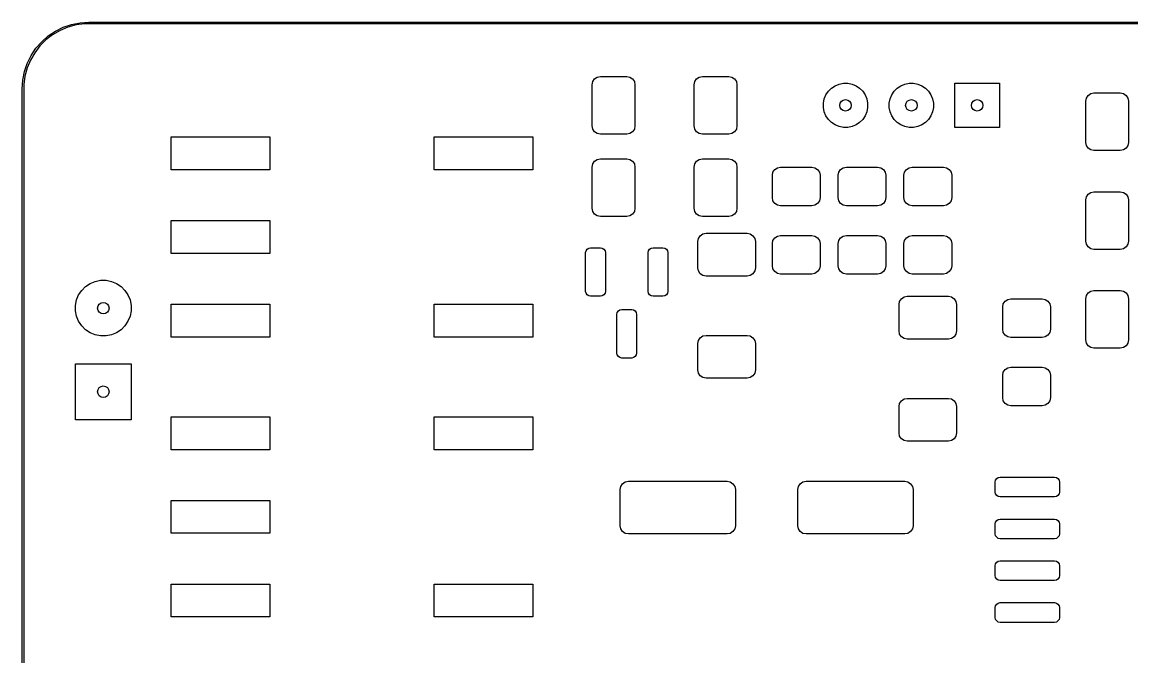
# Model space of a CAD drawing. Header units: millimetres. Extents: x 113.4 to 170.4, y -113 to -74.5.
# Drawn here: x 113.38 to 147.1, y -93.75 to -74.47 of the extents above; entities that cross this region are included whole.
import ezdxf

# ---------------------------------------------------------------- set-up
doc = ezdxf.new("R2010")
doc.units = ezdxf.units.MM
doc.layers.add('F.Mask', color=201, linetype='CONTINUOUS', true_color=0xd864ff)

msp = doc.modelspace()

# ---------------------------------------------------------------- linework, layer by layer
at = {"layer": 'F.Mask', "linetype": 'CONTINUOUS'}
for p, q in [((114.875891, -74.544), (115.135684, -74.492324)), ((115.270552, -74.525), (115.01387, -74.558792)), ((115.135684, -74.492324), (115.4, -74.475)), ((115.4, -74.525), (115.270552, -74.525)), ((115.4, -74.475), (168.4, -74.475)), ((168.4, -74.525), (115.4, -74.525)), ((114.300394, -74.854323), (114.094997, -75.01193)), ((114.167258, -74.893459), (114.3875, -74.746298)), ((114.524605, -74.724875), (114.300394, -74.854323)), ((114.3875, -74.746298), (114.625066, -74.629144)), ((114.763795, -74.6258), (114.524605, -74.724875)), ((114.625066, -74.629144), (114.875891, -74.544)), ((115.01387, -74.558792), (114.763795, -74.6258)), ((113.91193, -75.194997), (113.754323, -75.400394)), ((113.793459, -75.267258), (113.968108, -75.068108)), ((114.094997, -75.01193), (113.91193, -75.194997)), ((113.968108, -75.068108), (114.167258, -74.893459)), ((113.529144, -75.725066), (113.646298, -75.4875)), ((113.754323, -75.400394), (113.624875, -75.624605)), ((113.646298, -75.4875), (113.793459, -75.267258)), ((113.444, -75.975891), (113.529144, -75.725066)), ((113.5258, -75.863795), (113.458792, -76.11387)), ((113.624875, -75.624605), (113.5258, -75.863795)), ((113.392324, -76.235684), (113.444, -75.975891)), ((113.458792, -76.11387), (113.425, -76.370552)), ((130.71903, -76.279329), (130.773223, -76.198223)), ((130.773223, -76.198223), (130.854329, -76.14403)), ((130.854329, -76.14403), (130.95, -76.125)), ((130.95, -76.125), (131.75, -76.125)), ((131.75, -76.125), (131.845671, -76.14403)), ((131.845671, -76.14403), (131.926777, -76.198223)), ((131.926777, -76.198223), (131.98097, -76.279329)), ((133.81903, -76.279329), (133.873223, -76.198223)), ((133.873223, -76.198223), (133.954329, -76.14403)), ((133.954329, -76.14403), (134.05, -76.125)), ((134.05, -76.125), (134.85, -76.125)), ((134.85, -76.125), (134.945671, -76.14403)), ((134.945671, -76.14403), (135.026777, -76.198223)), ((135.026777, -76.198223), (135.08097, -76.279329)), ((113.375, -76.5), (113.392324, -76.235684)), ((113.375, -111), (113.375, -76.5)), ((113.425, -76.370552), (113.425, -76.5)), ((113.425, -76.5), (113.425, -111)), ((130.7, -76.375), (130.71903, -76.279329)), ((130.7, -77.625), (130.7, -76.375)), ((131.98097, -76.279329), (132, -76.375)), ((132, -76.375), (132, -77.625)), ((133.8, -76.375), (133.81903, -76.279329)), ((133.8, -77.625), (133.8, -76.375)), ((135.08097, -76.279329), (135.1, -76.375)), ((135.1, -76.375), (135.1, -77.625)), ((137.878218, -76.571785), (137.971785, -76.478218)), ((137.971785, -76.478218), (138.081807, -76.404703)), ((138.081807, -76.404703), (138.204058, -76.354065)), ((138.204058, -76.354065), (138.333838, -76.32825)), ((138.333838, -76.32825), (138.466162, -76.32825)), ((138.466162, -76.32825), (138.595942, -76.354065)), ((138.595942, -76.354065), (138.718193, -76.404703)), ((138.718193, -76.404703), (138.828215, -76.478218)), ((138.828215, -76.478218), (138.921782, -76.571785)), ((139.878218, -76.571785), (139.971785, -76.478218)), ((139.971785, -76.478218), (140.081807, -76.404703)), ((140.081807, -76.404703), (140.204058, -76.354065)), ((140.204058, -76.354065), (140.333838, -76.32825)), ((140.333838, -76.32825), (140.466162, -76.32825)), ((140.466162, -76.32825), (140.595942, -76.354065)), ((140.595942, -76.354065), (140.718193, -76.404703)), ((140.718193, -76.404703), (140.828215, -76.478218)), ((140.828215, -76.478218), (140.921782, -76.571785)), ((141.725, -77.675), (141.725, -76.325)), ((141.725, -76.325), (143.075, -76.325)), ((143.075, -76.325), (143.075, -77.675)), ((137.72825, -76.933838), (137.754065, -76.804058)), ((137.754065, -76.804058), (137.804703, -76.681807)), ((137.804703, -76.681807), (137.878218, -76.571785)), ((138.921782, -76.571785), (138.995297, -76.681807)), ((138.995297, -76.681807), (139.045935, -76.804058)), ((139.045935, -76.804058), (139.07175, -76.933838)), ((139.72825, -76.933838), (139.754065, -76.804058)), ((139.754065, -76.804058), (139.804703, -76.681807)), ((139.804703, -76.681807), (139.878218, -76.571785)), ((140.921782, -76.571785), (140.995297, -76.681807)), ((140.995297, -76.681807), (141.045935, -76.804058)), ((141.045935, -76.804058), (141.07175, -76.933838)), ((145.7, -76.875), (145.71903, -76.779329)), ((145.7, -78.125), (145.7, -76.875)), ((145.71903, -76.779329), (145.773223, -76.698223)), ((145.773223, -76.698223), (145.854329, -76.64403)), ((145.854329, -76.64403), (145.95, -76.625)), ((145.95, -76.625), (146.75, -76.625)), ((146.75, -76.625), (146.845671, -76.64403)), ((146.845671, -76.64403), (146.926777, -76.698223)), ((146.926777, -76.698223), (146.98097, -76.779329)), ((146.98097, -76.779329), (147, -76.875)), ((147, -76.875), (147, -78.125)), ((137.72825, -77.066162), (137.72825, -76.933838)), ((137.754065, -77.195942), (137.72825, -77.066162)), ((137.804703, -77.318193), (137.754065, -77.195942)), ((139.045935, -77.195942), (138.995297, -77.318193)), ((139.07175, -77.066162), (139.045935, -77.195942)), ((139.07175, -76.933838), (139.07175, -77.066162)), ((139.72825, -77.066162), (139.72825, -76.933838)), ((139.754065, -77.195942), (139.72825, -77.066162)), ((139.804703, -77.318193), (139.754065, -77.195942)), ((141.045935, -77.195942), (140.995297, -77.318193)), ((141.07175, -77.066162), (141.045935, -77.195942)), ((141.07175, -76.933838), (141.07175, -77.066162)), ((137.878218, -77.428215), (137.804703, -77.318193)), ((137.971785, -77.521782), (137.878218, -77.428215)), ((138.081807, -77.595297), (137.971785, -77.521782)), ((138.828215, -77.521782), (138.718193, -77.595297)), ((138.921782, -77.428215), (138.828215, -77.521782)), ((138.995297, -77.318193), (138.921782, -77.428215)), ((139.878218, -77.428215), (139.804703, -77.318193)), ((139.971785, -77.521782), (139.878218, -77.428215)), ((140.081807, -77.595297), (139.971785, -77.521782)), ((140.828215, -77.521782), (140.718193, -77.595297)), ((140.921782, -77.428215), (140.828215, -77.521782)), ((140.995297, -77.318193), (140.921782, -77.428215)), ((130.71903, -77.720671), (130.7, -77.625)), ((130.773223, -77.801777), (130.71903, -77.720671)), ((130.854329, -77.85597), (130.773223, -77.801777)), ((130.95, -77.875), (130.854329, -77.85597)), ((131.75, -77.875), (130.95, -77.875)), ((131.845671, -77.85597), (131.75, -77.875)), ((131.926777, -77.801777), (131.845671, -77.85597)), ((131.98097, -77.720671), (131.926777, -77.801777)), ((132, -77.625), (131.98097, -77.720671)), ((133.81903, -77.720671), (133.8, -77.625)), ((133.873223, -77.801777), (133.81903, -77.720671)), ((133.954329, -77.85597), (133.873223, -77.801777)), ((134.05, -77.875), (133.954329, -77.85597)), ((134.85, -77.875), (134.05, -77.875)), ((134.945671, -77.85597), (134.85, -77.875)), ((135.026777, -77.801777), (134.945671, -77.85597)), ((135.08097, -77.720671), (135.026777, -77.801777)), ((135.1, -77.625), (135.08097, -77.720671)), ((138.204058, -77.645935), (138.081807, -77.595297)), ((138.333838, -77.67175), (138.204058, -77.645935)), ((138.466162, -77.67175), (138.333838, -77.67175)), ((138.595942, -77.645935), (138.466162, -77.67175)), ((138.718193, -77.595297), (138.595942, -77.645935)), ((140.204058, -77.645935), (140.081807, -77.595297)), ((140.333838, -77.67175), (140.204058, -77.645935)), ((140.466162, -77.67175), (140.333838, -77.67175)), ((140.595942, -77.645935), (140.466162, -77.67175)), ((140.718193, -77.595297), (140.595942, -77.645935)), ((143.075, -77.675), (141.725, -77.675)), ((117.9, -78.96), (117.9, -77.96)), ((117.9, -77.96), (120.9, -77.96)), ((120.9, -77.96), (120.9, -78.96)), ((125.9, -78.96), (125.9, -77.96)), ((125.9, -77.96), (128.9, -77.96)), ((128.9, -77.96), (128.9, -78.96)), ((145.71903, -78.220671), (145.7, -78.125)), ((145.773223, -78.301777), (145.71903, -78.220671)), ((146.98097, -78.220671), (146.926777, -78.301777)), ((147, -78.125), (146.98097, -78.220671)), ((145.854329, -78.35597), (145.773223, -78.301777)), ((145.95, -78.375), (145.854329, -78.35597)), ((146.75, -78.375), (145.95, -78.375)), ((146.845671, -78.35597), (146.75, -78.375)), ((146.926777, -78.301777), (146.845671, -78.35597)), ((130.7, -78.875), (130.71903, -78.779329)), ((130.7, -80.125), (130.7, -78.875)), ((130.71903, -78.779329), (130.773223, -78.698223)), ((130.773223, -78.698223), (130.854329, -78.64403)), ((130.854329, -78.64403), (130.95, -78.625)), ((130.95, -78.625), (131.75, -78.625)), ((131.75, -78.625), (131.845671, -78.64403)), ((131.845671, -78.64403), (131.926777, -78.698223)), ((131.926777, -78.698223), (131.98097, -78.779329)), ((131.98097, -78.779329), (132, -78.875)), ((132, -78.875), (132, -80.125)), ((133.8, -78.875), (133.81903, -78.779329)), ((133.8, -80.125), (133.8, -78.875)), ((133.81903, -78.779329), (133.873223, -78.698223)), ((133.873223, -78.698223), (133.954329, -78.64403)), ((133.954329, -78.64403), (134.05, -78.625)), ((134.05, -78.625), (134.85, -78.625)), ((134.85, -78.625), (134.945671, -78.64403)), ((134.945671, -78.64403), (135.026777, -78.698223)), ((135.026777, -78.698223), (135.08097, -78.779329)), ((135.08097, -78.779329), (135.1, -78.875)), ((135.1, -78.875), (135.1, -80.125)), ((136.248223, -78.948223), (136.329329, -78.89403)), ((136.329329, -78.89403), (136.425, -78.875)), ((136.425, -78.875), (137.375, -78.875)), ((137.375, -78.875), (137.470671, -78.89403)), ((137.470671, -78.89403), (137.551777, -78.948223)), ((138.248223, -78.948223), (138.329329, -78.89403)), ((138.329329, -78.89403), (138.425, -78.875)), ((138.425, -78.875), (139.375, -78.875)), ((139.375, -78.875), (139.470671, -78.89403)), ((139.470671, -78.89403), (139.551777, -78.948223)), ((140.248223, -78.948223), (140.329329, -78.89403)), ((140.329329, -78.89403), (140.425, -78.875)), ((140.425, -78.875), (141.375, -78.875)), ((141.375, -78.875), (141.470671, -78.89403)), ((141.470671, -78.89403), (141.551777, -78.948223)), ((120.9, -78.96), (117.9, -78.96)), ((128.9, -78.96), (125.9, -78.96)), ((136.175, -79.125), (136.19403, -79.029329)), ((136.175, -79.8), (136.175, -79.125)), ((136.19403, -79.029329), (136.248223, -78.948223)), ((137.551777, -78.948223), (137.60597, -79.029329)), ((137.60597, -79.029329), (137.625, -79.125)), ((137.625, -79.125), (137.625, -79.8)), ((138.175, -79.125), (138.19403, -79.029329)), ((138.175, -79.8), (138.175, -79.125)), ((138.19403, -79.029329), (138.248223, -78.948223)), ((139.551777, -78.948223), (139.60597, -79.029329)), ((139.60597, -79.029329), (139.625, -79.125)), ((139.625, -79.125), (139.625, -79.8)), ((140.175, -79.125), (140.19403, -79.029329)), ((140.175, -79.8), (140.175, -79.125)), ((140.19403, -79.029329), (140.248223, -78.948223)), ((141.551777, -78.948223), (141.60597, -79.029329)), ((141.60597, -79.029329), (141.625, -79.125)), ((141.625, -79.125), (141.625, -79.8)), ((136.19403, -79.895671), (136.175, -79.8)), ((136.248223, -79.976777), (136.19403, -79.895671)), ((137.60597, -79.895671), (137.551777, -79.976777)), ((137.625, -79.8), (137.60597, -79.895671)), ((138.19403, -79.895671), (138.175, -79.8)), ((138.248223, -79.976777), (138.19403, -79.895671)), ((139.60597, -79.895671), (139.551777, -79.976777)), ((139.625, -79.8), (139.60597, -79.895671)), ((140.19403, -79.895671), (140.175, -79.8)), ((140.248223, -79.976777), (140.19403, -79.895671)), ((141.60597, -79.895671), (141.551777, -79.976777)), ((141.625, -79.8), (141.60597, -79.895671)), ((145.7, -79.875), (145.71903, -79.779329)), ((145.7, -81.125), (145.7, -79.875)), ((145.71903, -79.779329), (145.773223, -79.698223)), ((145.773223, -79.698223), (145.854329, -79.64403)), ((145.854329, -79.64403), (145.95, -79.625)), ((145.95, -79.625), (146.75, -79.625)), ((146.75, -79.625), (146.845671, -79.64403)), ((146.845671, -79.64403), (146.926777, -79.698223)), ((146.926777, -79.698223), (146.98097, -79.779329)), ((146.98097, -79.779329), (147, -79.875)), ((147, -79.875), (147, -81.125)), ((130.71903, -80.220671), (130.7, -80.125)), ((130.773223, -80.301777), (130.71903, -80.220671)), ((131.98097, -80.220671), (131.926777, -80.301777)), ((132, -80.125), (131.98097, -80.220671)), ((133.81903, -80.220671), (133.8, -80.125)), ((133.873223, -80.301777), (133.81903, -80.220671)), ((135.08097, -80.220671), (135.026777, -80.301777)), ((135.1, -80.125), (135.08097, -80.220671)), ((136.329329, -80.03097), (136.248223, -79.976777)), ((136.425, -80.05), (136.329329, -80.03097)), ((137.375, -80.05), (136.425, -80.05)), ((137.470671, -80.03097), (137.375, -80.05)), ((137.551777, -79.976777), (137.470671, -80.03097)), ((138.329329, -80.03097), (138.248223, -79.976777)), ((138.425, -80.05), (138.329329, -80.03097)), ((139.375, -80.05), (138.425, -80.05)), ((139.470671, -80.03097), (139.375, -80.05)), ((139.551777, -79.976777), (139.470671, -80.03097)), ((140.329329, -80.03097), (140.248223, -79.976777)), ((140.425, -80.05), (140.329329, -80.03097)), ((141.375, -80.05), (140.425, -80.05)), ((141.470671, -80.03097), (141.375, -80.05)), ((141.551777, -79.976777), (141.470671, -80.03097)), ((117.9, -81.5), (117.9, -80.5)), ((117.9, -80.5), (120.9, -80.5)), ((120.9, -80.5), (120.9, -81.5)), ((130.854329, -80.35597), (130.773223, -80.301777)), ((130.95, -80.375), (130.854329, -80.35597)), ((131.75, -80.375), (130.95, -80.375)), ((131.845671, -80.35597), (131.75, -80.375)), ((131.926777, -80.301777), (131.845671, -80.35597)), ((133.954329, -80.35597), (133.873223, -80.301777)), ((134.05, -80.375), (133.954329, -80.35597)), ((134.85, -80.375), (134.05, -80.375)), ((134.945671, -80.35597), (134.85, -80.375)), ((135.026777, -80.301777), (134.945671, -80.35597)), ((133.981739, -80.959376), (134.062845, -80.905183)), ((134.062845, -80.905183), (134.158516, -80.886153)), ((134.158516, -80.886153), (135.408516, -80.886153)), ((135.408516, -80.886153), (135.504187, -80.905183)), ((135.504187, -80.905183), (135.585293, -80.959376)), ((133.908516, -81.136153), (133.927546, -81.040482)), ((133.908516, -81.936153), (133.908516, -81.136153)), ((133.927546, -81.040482), (133.981739, -80.959376)), ((135.585293, -80.959376), (135.639486, -81.040482)), ((135.639486, -81.040482), (135.658516, -81.136153)), ((135.658516, -81.136153), (135.658516, -81.936153)), ((136.175, -81.2), (136.19403, -81.104329)), ((136.175, -81.875), (136.175, -81.2)), ((136.19403, -81.104329), (136.248223, -81.023223)), ((136.248223, -81.023223), (136.329329, -80.96903)), ((136.329329, -80.96903), (136.425, -80.95)), ((136.425, -80.95), (137.375, -80.95)), ((137.375, -80.95), (137.470671, -80.96903)), ((137.470671, -80.96903), (137.551777, -81.023223)), ((137.551777, -81.023223), (137.60597, -81.104329)), ((137.60597, -81.104329), (137.625, -81.2)), ((137.625, -81.2), (137.625, -81.875)), ((138.175, -81.2), (138.19403, -81.104329)), ((138.175, -81.875), (138.175, -81.2)), ((138.19403, -81.104329), (138.248223, -81.023223)), ((138.248223, -81.023223), (138.329329, -80.96903)), ((138.329329, -80.96903), (138.425, -80.95)), ((138.425, -80.95), (139.375, -80.95)), ((139.375, -80.95), (139.470671, -80.96903)), ((139.470671, -80.96903), (139.551777, -81.023223)), ((139.551777, -81.023223), (139.60597, -81.104329)), ((139.60597, -81.104329), (139.625, -81.2)), ((139.625, -81.2), (139.625, -81.875)), ((140.175, -81.2), (140.19403, -81.104329)), ((140.175, -81.875), (140.175, -81.2)), ((140.19403, -81.104329), (140.248223, -81.023223)), ((140.248223, -81.023223), (140.329329, -80.96903)), ((140.329329, -80.96903), (140.425, -80.95)), ((140.425, -80.95), (141.375, -80.95)), ((141.375, -80.95), (141.470671, -80.96903)), ((141.470671, -80.96903), (141.551777, -81.023223)), ((141.551777, -81.023223), (141.60597, -81.104329)), ((141.60597, -81.104329), (141.625, -81.2)), ((141.625, -81.2), (141.625, -81.875)), ((145.71903, -81.220671), (145.7, -81.125)), ((145.773223, -81.301777), (145.71903, -81.220671)), ((146.98097, -81.220671), (146.926777, -81.301777)), ((147, -81.125), (146.98097, -81.220671)), ((120.9, -81.5), (117.9, -81.5)), ((130.5, -81.475), (130.511418, -81.417597)), ((130.5, -82.65), (130.5, -81.475)), ((130.511418, -81.417597), (130.543934, -81.368934)), ((130.543934, -81.368934), (130.592597, -81.336418)), ((130.592597, -81.336418), (130.65, -81.325)), ((130.65, -81.325), (130.95, -81.325)), ((130.95, -81.325), (131.007403, -81.336418)), ((131.007403, -81.336418), (131.056066, -81.368934)), ((131.056066, -81.368934), (131.088582, -81.417597)), ((131.088582, -81.417597), (131.1, -81.475)), ((131.1, -81.475), (131.1, -82.65)), ((132.4, -81.475), (132.411418, -81.417597)), ((132.4, -82.65), (132.4, -81.475)), ((132.411418, -81.417597), (132.443934, -81.368934)), ((132.443934, -81.368934), (132.492597, -81.336418)), ((132.492597, -81.336418), (132.55, -81.325)), ((132.55, -81.325), (132.85, -81.325)), ((132.85, -81.325), (132.907403, -81.336418)), ((132.907403, -81.336418), (132.956066, -81.368934)), ((132.956066, -81.368934), (132.988582, -81.417597)), ((132.988582, -81.417597), (133, -81.475)), ((133, -81.475), (133, -82.65)), ((145.854329, -81.35597), (145.773223, -81.301777)), ((145.95, -81.375), (145.854329, -81.35597)), ((146.75, -81.375), (145.95, -81.375)), ((146.845671, -81.35597), (146.75, -81.375)), ((146.926777, -81.301777), (146.845671, -81.35597)), ((133.927546, -82.031824), (133.908516, -81.936153)), ((135.658516, -81.936153), (135.639486, -82.031824)), ((136.19403, -81.970671), (136.175, -81.875)), ((137.625, -81.875), (137.60597, -81.970671)), ((138.19403, -81.970671), (138.175, -81.875)), ((139.625, -81.875), (139.60597, -81.970671)), ((140.19403, -81.970671), (140.175, -81.875)), ((141.625, -81.875), (141.60597, -81.970671)), ((133.981739, -82.11293), (133.927546, -82.031824)), ((134.062845, -82.167123), (133.981739, -82.11293)), ((134.158516, -82.186153), (134.062845, -82.167123)), ((135.408516, -82.186153), (134.158516, -82.186153)), ((135.504187, -82.167123), (135.408516, -82.186153)), ((135.585293, -82.11293), (135.504187, -82.167123)), ((135.639486, -82.031824), (135.585293, -82.11293)), ((136.248223, -82.051777), (136.19403, -81.970671)), ((136.329329, -82.10597), (136.248223, -82.051777)), ((136.425, -82.125), (136.329329, -82.10597)), ((137.375, -82.125), (136.425, -82.125)), ((137.470671, -82.10597), (137.375, -82.125)), ((137.551777, -82.051777), (137.470671, -82.10597)), ((137.60597, -81.970671), (137.551777, -82.051777)), ((138.248223, -82.051777), (138.19403, -81.970671)), ((138.329329, -82.10597), (138.248223, -82.051777)), ((138.425, -82.125), (138.329329, -82.10597)), ((139.375, -82.125), (138.425, -82.125)), ((139.470671, -82.10597), (139.375, -82.125)), ((139.551777, -82.051777), (139.470671, -82.10597)), ((139.60597, -81.970671), (139.551777, -82.051777)), ((140.248223, -82.051777), (140.19403, -81.970671)), ((140.329329, -82.10597), (140.248223, -82.051777)), ((140.425, -82.125), (140.329329, -82.10597)), ((141.375, -82.125), (140.425, -82.125)), ((141.470671, -82.10597), (141.375, -82.125)), ((141.551777, -82.051777), (141.470671, -82.10597)), ((141.60597, -81.970671), (141.551777, -82.051777)), ((115.091125, -82.758497), (115.183699, -82.61995)), ((115.183699, -82.61995), (115.301524, -82.502125)), ((115.301524, -82.502125), (115.440071, -82.409551)), ((115.440071, -82.409551), (115.594016, -82.345785)), ((115.594016, -82.345785), (115.757443, -82.313277)), ((115.757443, -82.313277), (115.924073, -82.313277)), ((115.924073, -82.313277), (116.0875, -82.345785)), ((116.0875, -82.345785), (116.241445, -82.409551)), ((116.241445, -82.409551), (116.379992, -82.502125)), ((116.379992, -82.502125), (116.497817, -82.61995)), ((116.497817, -82.61995), (116.590391, -82.758497)), ((145.854329, -82.64403), (145.95, -82.625)), ((145.95, -82.625), (146.75, -82.625)), ((146.75, -82.625), (146.845671, -82.64403)), ((114.994851, -83.075869), (115.027359, -82.912442)), ((115.027359, -82.912442), (115.091125, -82.758497)), ((116.590391, -82.758497), (116.654157, -82.912442)), ((116.654157, -82.912442), (116.686665, -83.075869)), ((130.511418, -82.707403), (130.5, -82.65)), ((130.543934, -82.756066), (130.511418, -82.707403)), ((130.592597, -82.788582), (130.543934, -82.756066)), ((130.65, -82.8), (130.592597, -82.788582)), ((130.95, -82.8), (130.65, -82.8)), ((131.007403, -82.788582), (130.95, -82.8)), ((131.056066, -82.756066), (131.007403, -82.788582)), ((131.088582, -82.707403), (131.056066, -82.756066)), ((131.1, -82.65), (131.088582, -82.707403)), ((132.411418, -82.707403), (132.4, -82.65)), ((132.443934, -82.756066), (132.411418, -82.707403)), ((132.492597, -82.788582), (132.443934, -82.756066)), ((132.55, -82.8), (132.492597, -82.788582)), ((132.85, -82.8), (132.55, -82.8)), ((132.907403, -82.788582), (132.85, -82.8)), ((132.956066, -82.756066), (132.907403, -82.788582)), ((132.988582, -82.707403), (132.956066, -82.756066)), ((133, -82.65), (132.988582, -82.707403)), ((140.025, -83.05), (140.04403, -82.954329)), ((140.04403, -82.954329), (140.098223, -82.873223)), ((140.098223, -82.873223), (140.179329, -82.81903)), ((140.179329, -82.81903), (140.275, -82.8)), ((140.275, -82.8), (141.525, -82.8)), ((141.525, -82.8), (141.620671, -82.81903)), ((141.620671, -82.81903), (141.701777, -82.873223)), ((141.701777, -82.873223), (141.75597, -82.954329)), ((141.75597, -82.954329), (141.775, -83.05)), ((143.19403, -83.029329), (143.248223, -82.948223)), ((143.248223, -82.948223), (143.329329, -82.89403)), ((143.329329, -82.89403), (143.425, -82.875)), ((143.425, -82.875), (144.375, -82.875)), ((144.375, -82.875), (144.470671, -82.89403)), ((144.470671, -82.89403), (144.551777, -82.948223)), ((144.551777, -82.948223), (144.60597, -83.029329)), ((145.7, -82.875), (145.71903, -82.779329)), ((145.7, -84.125), (145.7, -82.875)), ((145.71903, -82.779329), (145.773223, -82.698223)), ((145.773223, -82.698223), (145.854329, -82.64403)), ((146.845671, -82.64403), (146.926777, -82.698223)), ((146.926777, -82.698223), (146.98097, -82.779329)), ((146.98097, -82.779329), (147, -82.875)), ((147, -82.875), (147, -84.125)), ((114.994851, -83.242499), (114.994851, -83.075869)), ((115.027359, -83.405926), (114.994851, -83.242499)), ((116.686665, -83.242499), (116.654157, -83.405926)), ((116.686665, -83.075869), (116.686665, -83.242499)), ((117.9, -84.04), (117.9, -83.04)), ((117.9, -83.04), (120.9, -83.04)), ((120.9, -83.04), (120.9, -84.04)), ((125.9, -84.04), (125.9, -83.04)), ((125.9, -83.04), (128.9, -83.04)), ((128.9, -83.04), (128.9, -84.04)), ((131.45, -83.35), (131.461418, -83.292597)), ((131.461418, -83.292597), (131.493934, -83.243934)), ((131.493934, -83.243934), (131.542597, -83.211418)), ((131.542597, -83.211418), (131.6, -83.2)), ((131.6, -83.2), (131.9, -83.2)), ((131.9, -83.2), (131.957403, -83.211418)), ((131.957403, -83.211418), (132.006066, -83.243934)), ((132.006066, -83.243934), (132.038582, -83.292597)), ((132.038582, -83.292597), (132.05, -83.35)), ((140.025, -83.85), (140.025, -83.05)), ((141.775, -83.05), (141.775, -83.85)), ((143.175, -83.125), (143.19403, -83.029329)), ((143.175, -83.8), (143.175, -83.125)), ((144.60597, -83.029329), (144.625, -83.125)), ((144.625, -83.125), (144.625, -83.8)), ((115.091125, -83.559871), (115.027359, -83.405926)), ((115.183699, -83.698418), (115.091125, -83.559871)), ((116.590391, -83.559871), (116.497817, -83.698418)), ((116.654157, -83.405926), (116.590391, -83.559871)), ((131.45, -84.525), (131.45, -83.35)), ((132.05, -83.35), (132.05, -84.525)), ((115.301524, -83.816243), (115.183699, -83.698418)), ((115.440071, -83.908817), (115.301524, -83.816243)), ((115.594016, -83.972583), (115.440071, -83.908817)), ((115.757443, -84.005091), (115.594016, -83.972583)), ((116.0875, -83.972583), (115.924073, -84.005091)), ((116.241445, -83.908817), (116.0875, -83.972583)), ((116.379992, -83.816243), (116.241445, -83.908817)), ((116.497817, -83.698418), (116.379992, -83.816243)), ((140.04403, -83.945671), (140.025, -83.85)), ((140.098223, -84.026777), (140.04403, -83.945671)), ((141.75597, -83.945671), (141.701777, -84.026777)), ((141.775, -83.85), (141.75597, -83.945671)), ((143.19403, -83.895671), (143.175, -83.8)), ((143.248223, -83.976777), (143.19403, -83.895671)), ((144.60597, -83.895671), (144.551777, -83.976777)), ((144.625, -83.8), (144.60597, -83.895671)), ((115.924073, -84.005091), (115.757443, -84.005091)), ((120.9, -84.04), (117.9, -84.04)), ((128.9, -84.04), (125.9, -84.04)), ((133.908516, -84.236153), (133.927546, -84.140482)), ((133.908516, -85.036153), (133.908516, -84.236153)), ((133.927546, -84.140482), (133.981739, -84.059376)), ((133.981739, -84.059376), (134.062845, -84.005183)), ((134.062845, -84.005183), (134.158516, -83.986153)), ((134.158516, -83.986153), (135.408516, -83.986153)), ((135.408516, -83.986153), (135.504187, -84.005183)), ((135.504187, -84.005183), (135.585293, -84.059376)), ((135.585293, -84.059376), (135.639486, -84.140482)), ((135.639486, -84.140482), (135.658516, -84.236153)), ((135.658516, -84.236153), (135.658516, -85.036153)), ((140.179329, -84.08097), (140.098223, -84.026777)), ((140.275, -84.1), (140.179329, -84.08097)), ((141.525, -84.1), (140.275, -84.1)), ((141.620671, -84.08097), (141.525, -84.1)), ((141.701777, -84.026777), (141.620671, -84.08097)), ((143.329329, -84.03097), (143.248223, -83.976777)), ((143.425, -84.05), (143.329329, -84.03097)), ((144.375, -84.05), (143.425, -84.05)), ((144.470671, -84.03097), (144.375, -84.05)), ((144.551777, -83.976777), (144.470671, -84.03097)), ((145.71903, -84.220671), (145.7, -84.125)), ((145.773223, -84.301777), (145.71903, -84.220671)), ((145.854329, -84.35597), (145.773223, -84.301777)), ((146.926777, -84.301777), (146.845671, -84.35597)), ((146.98097, -84.220671), (146.926777, -84.301777)), ((147, -84.125), (146.98097, -84.220671)), ((131.461418, -84.582403), (131.45, -84.525)), ((131.493934, -84.631066), (131.461418, -84.582403)), ((131.542597, -84.663582), (131.493934, -84.631066)), ((132.006066, -84.631066), (131.957403, -84.663582)), ((132.038582, -84.582403), (132.006066, -84.631066)), ((132.05, -84.525), (132.038582, -84.582403)), ((145.95, -84.375), (145.854329, -84.35597)), ((146.75, -84.375), (145.95, -84.375)), ((146.845671, -84.35597), (146.75, -84.375)), ((114.990758, -86.549184), (114.990758, -84.849184)), ((114.990758, -84.849184), (116.690758, -84.849184)), ((116.690758, -84.849184), (116.690758, -86.549184)), ((131.6, -84.675), (131.542597, -84.663582)), ((131.9, -84.675), (131.6, -84.675)), ((131.957403, -84.663582), (131.9, -84.675)), ((143.248223, -85.023223), (143.329329, -84.96903)), ((143.329329, -84.96903), (143.425, -84.95)), ((143.425, -84.95), (144.375, -84.95)), ((144.375, -84.95), (144.470671, -84.96903)), ((144.470671, -84.96903), (144.551777, -85.023223)), ((133.927546, -85.131824), (133.908516, -85.036153)), ((133.981739, -85.21293), (133.927546, -85.131824)), ((134.062845, -85.267123), (133.981739, -85.21293)), ((134.158516, -85.286153), (134.062845, -85.267123)), ((135.408516, -85.286153), (134.158516, -85.286153)), ((135.504187, -85.267123), (135.408516, -85.286153)), ((135.585293, -85.21293), (135.504187, -85.267123)), ((135.639486, -85.131824), (135.585293, -85.21293)), ((135.658516, -85.036153), (135.639486, -85.131824)), ((143.175, -85.2), (143.19403, -85.104329)), ((143.175, -85.875), (143.175, -85.2)), ((143.19403, -85.104329), (143.248223, -85.023223)), ((144.551777, -85.023223), (144.60597, -85.104329)), ((144.60597, -85.104329), (144.625, -85.2)), ((144.625, -85.2), (144.625, -85.875)), ((140.04403, -86.054329), (140.098223, -85.973223)), ((140.098223, -85.973223), (140.179329, -85.91903)), ((140.179329, -85.91903), (140.275, -85.9)), ((140.275, -85.9), (141.525, -85.9)), ((141.525, -85.9), (141.620671, -85.91903)), ((141.620671, -85.91903), (141.701777, -85.973223)), ((141.701777, -85.973223), (141.75597, -86.054329)), ((143.19403, -85.970671), (143.175, -85.875)), ((143.248223, -86.051777), (143.19403, -85.970671)), ((144.60597, -85.970671), (144.551777, -86.051777)), ((144.625, -85.875), (144.60597, -85.970671)), ((140.025, -86.15), (140.04403, -86.054329)), ((140.025, -86.95), (140.025, -86.15)), ((141.75597, -86.054329), (141.775, -86.15)), ((141.775, -86.15), (141.775, -86.95)), ((143.329329, -86.10597), (143.248223, -86.051777)), ((143.425, -86.125), (143.329329, -86.10597)), ((144.375, -86.125), (143.425, -86.125)), ((144.470671, -86.10597), (144.375, -86.125)), ((144.551777, -86.051777), (144.470671, -86.10597)), ((116.690758, -86.549184), (114.990758, -86.549184)), ((117.9, -87.46), (117.9, -86.46)), ((117.9, -86.46), (120.9, -86.46)), ((120.9, -86.46), (120.9, -87.46)), ((125.9, -87.46), (125.9, -86.46)), ((125.9, -86.46), (128.9, -86.46)), ((128.9, -86.46), (128.9, -87.46)), ((140.04403, -87.045671), (140.025, -86.95)), ((141.775, -86.95), (141.75597, -87.045671)), ((140.098223, -87.126777), (140.04403, -87.045671)), ((140.179329, -87.18097), (140.098223, -87.126777)), ((140.275, -87.2), (140.179329, -87.18097)), ((141.525, -87.2), (140.275, -87.2)), ((141.620671, -87.18097), (141.525, -87.2)), ((141.701777, -87.126777), (141.620671, -87.18097)), ((141.75597, -87.045671), (141.701777, -87.126777)), ((120.9, -87.46), (117.9, -87.46)), ((128.9, -87.46), (125.9, -87.46)), ((142.961418, -88.387597), (142.993934, -88.338934)), ((142.993934, -88.338934), (143.042597, -88.306418)), ((143.042597, -88.306418), (143.1, -88.295)), ((143.1, -88.295), (144.75, -88.295)), ((144.75, -88.295), (144.807403, -88.306418)), ((144.807403, -88.306418), (144.856066, -88.338934)), ((144.856066, -88.338934), (144.888582, -88.387597)), ((131.55, -88.66978), (131.56903, -88.574109)), ((131.55, -89.76978), (131.55, -88.66978)), ((131.56903, -88.574109), (131.623223, -88.493003)), ((131.623223, -88.493003), (131.704329, -88.43881)), ((131.704329, -88.43881), (131.8, -88.41978)), ((131.8, -88.41978), (134.8, -88.41978)), ((134.8, -88.41978), (134.895671, -88.43881)), ((134.895671, -88.43881), (134.976777, -88.493003)), ((134.976777, -88.493003), (135.03097, -88.574109)), ((135.03097, -88.574109), (135.05, -88.66978)), ((135.05, -88.66978), (135.05, -89.76978)), ((136.95, -88.66978), (136.96903, -88.574109)), ((136.95, -89.76978), (136.95, -88.66978)), ((136.96903, -88.574109), (137.023223, -88.493003)), ((137.023223, -88.493003), (137.104329, -88.43881)), ((137.104329, -88.43881), (137.2, -88.41978)), ((137.2, -88.41978), (140.2, -88.41978)), ((140.2, -88.41978), (140.295671, -88.43881)), ((140.295671, -88.43881), (140.376777, -88.493003)), ((140.376777, -88.493003), (140.43097, -88.574109)), ((140.43097, -88.574109), (140.45, -88.66978)), ((140.45, -88.66978), (140.45, -89.76978)), ((142.95, -88.445), (142.961418, -88.387597)), ((142.95, -88.745), (142.95, -88.445)), ((144.888582, -88.387597), (144.9, -88.445)), ((144.9, -88.445), (144.9, -88.745)), ((117.9, -90), (117.9, -89)), ((117.9, -89), (120.9, -89)), ((120.9, -89), (120.9, -90)), ((142.961418, -88.802403), (142.95, -88.745)), ((142.993934, -88.851066), (142.961418, -88.802403)), ((143.042597, -88.883582), (142.993934, -88.851066)), ((143.1, -88.895), (143.042597, -88.883582)), ((144.75, -88.895), (143.1, -88.895)), ((144.807403, -88.883582), (144.75, -88.895)), ((144.856066, -88.851066), (144.807403, -88.883582)), ((144.888582, -88.802403), (144.856066, -88.851066)), ((144.9, -88.745), (144.888582, -88.802403)), ((142.95, -89.715), (142.961418, -89.657597)), ((142.961418, -89.657597), (142.993934, -89.608934)), ((142.993934, -89.608934), (143.042597, -89.576418)), ((143.042597, -89.576418), (143.1, -89.565)), ((143.1, -89.565), (144.75, -89.565)), ((144.75, -89.565), (144.807403, -89.576418)), ((144.807403, -89.576418), (144.856066, -89.608934)), ((144.856066, -89.608934), (144.888582, -89.657597)), ((144.888582, -89.657597), (144.9, -89.715)), ((120.9, -90), (117.9, -90)), ((131.56903, -89.865451), (131.55, -89.76978)), ((131.623223, -89.946557), (131.56903, -89.865451)), ((131.704329, -90.00075), (131.623223, -89.946557)), ((131.8, -90.01978), (131.704329, -90.00075)), ((134.8, -90.01978), (131.8, -90.01978)), ((134.895671, -90.00075), (134.8, -90.01978)), ((134.976777, -89.946557), (134.895671, -90.00075)), ((135.03097, -89.865451), (134.976777, -89.946557)), ((135.05, -89.76978), (135.03097, -89.865451)), ((136.96903, -89.865451), (136.95, -89.76978)), ((137.023223, -89.946557), (136.96903, -89.865451)), ((137.104329, -90.00075), (137.023223, -89.946557)), ((137.2, -90.01978), (137.104329, -90.00075)), ((140.2, -90.01978), (137.2, -90.01978)), ((140.295671, -90.00075), (140.2, -90.01978)), ((140.376777, -89.946557), (140.295671, -90.00075)), ((140.43097, -89.865451), (140.376777, -89.946557)), ((140.45, -89.76978), (140.43097, -89.865451)), ((142.95, -90.015), (142.95, -89.715)), ((142.961418, -90.072403), (142.95, -90.015)), ((144.9, -90.015), (144.888582, -90.072403)), ((144.9, -89.715), (144.9, -90.015)), ((142.993934, -90.121066), (142.961418, -90.072403)), ((143.042597, -90.153582), (142.993934, -90.121066)), ((143.1, -90.165), (143.042597, -90.153582)), ((144.75, -90.165), (143.1, -90.165)), ((144.807403, -90.153582), (144.75, -90.165)), ((144.856066, -90.121066), (144.807403, -90.153582)), ((144.888582, -90.072403), (144.856066, -90.121066)), ((142.95, -90.985), (142.961418, -90.927597)), ((142.95, -91.285), (142.95, -90.985)), ((142.961418, -90.927597), (142.993934, -90.878934)), ((142.993934, -90.878934), (143.042597, -90.846418)), ((143.042597, -90.846418), (143.1, -90.835)), ((143.1, -90.835), (144.75, -90.835)), ((144.75, -90.835), (144.807403, -90.846418)), ((144.807403, -90.846418), (144.856066, -90.878934)), ((144.856066, -90.878934), (144.888582, -90.927597)), ((144.888582, -90.927597), (144.9, -90.985)), ((144.9, -90.985), (144.9, -91.285)), ((142.961418, -91.342403), (142.95, -91.285)), ((142.993934, -91.391066), (142.961418, -91.342403)), ((143.042597, -91.423582), (142.993934, -91.391066)), ((144.856066, -91.391066), (144.807403, -91.423582)), ((144.888582, -91.342403), (144.856066, -91.391066)), ((144.9, -91.285), (144.888582, -91.342403)), ((117.9, -92.54), (117.9, -91.54)), ((117.9, -91.54), (120.9, -91.54)), ((120.9, -91.54), (120.9, -92.54)), ((125.9, -92.54), (125.9, -91.54)), ((125.9, -91.54), (128.9, -91.54)), ((128.9, -91.54), (128.9, -92.54)), ((143.1, -91.435), (143.042597, -91.423582)), ((144.75, -91.435), (143.1, -91.435)), ((144.807403, -91.423582), (144.75, -91.435)), ((142.95, -92.255), (142.961418, -92.197597)), ((142.95, -92.555), (142.95, -92.255)), ((142.961418, -92.197597), (142.993934, -92.148934)), ((142.993934, -92.148934), (143.042597, -92.116418)), ((143.042597, -92.116418), (143.1, -92.105)), ((143.1, -92.105), (144.75, -92.105)), ((144.75, -92.105), (144.807403, -92.116418)), ((144.807403, -92.116418), (144.856066, -92.148934)), ((144.856066, -92.148934), (144.888582, -92.197597)), ((144.888582, -92.197597), (144.9, -92.255)), ((144.9, -92.255), (144.9, -92.555)), ((120.9, -92.54), (117.9, -92.54)), ((128.9, -92.54), (125.9, -92.54)), ((142.961418, -92.612403), (142.95, -92.555)), ((142.993934, -92.661066), (142.961418, -92.612403)), ((143.042597, -92.693582), (142.993934, -92.661066)), ((143.1, -92.705), (143.042597, -92.693582)), ((144.75, -92.705), (143.1, -92.705)), ((144.807403, -92.693582), (144.75, -92.705)), ((144.856066, -92.661066), (144.807403, -92.693582)), ((144.888582, -92.612403), (144.856066, -92.661066)), ((144.9, -92.555), (144.888582, -92.612403))]:
    msp.add_line(p, q, dxfattribs=at)
at = {"layer": 'F.Mask'}
for centre in [(138.4, -77), (138.4, -77), (138.4, -77), (140.4, -77), (140.4, -77), (140.4, -77), (142.4, -77), (142.4, -77), (142.4, -77), (115.840758, -83.159184), (115.840758, -83.159184), (115.840758, -83.159184), (115.840758, -85.699184), (115.840758, -85.699184), (115.840758, -85.699184)]:
    msp.add_circle(centre, 0.175, dxfattribs=at)

doc.saveas('drawing.dxf')
